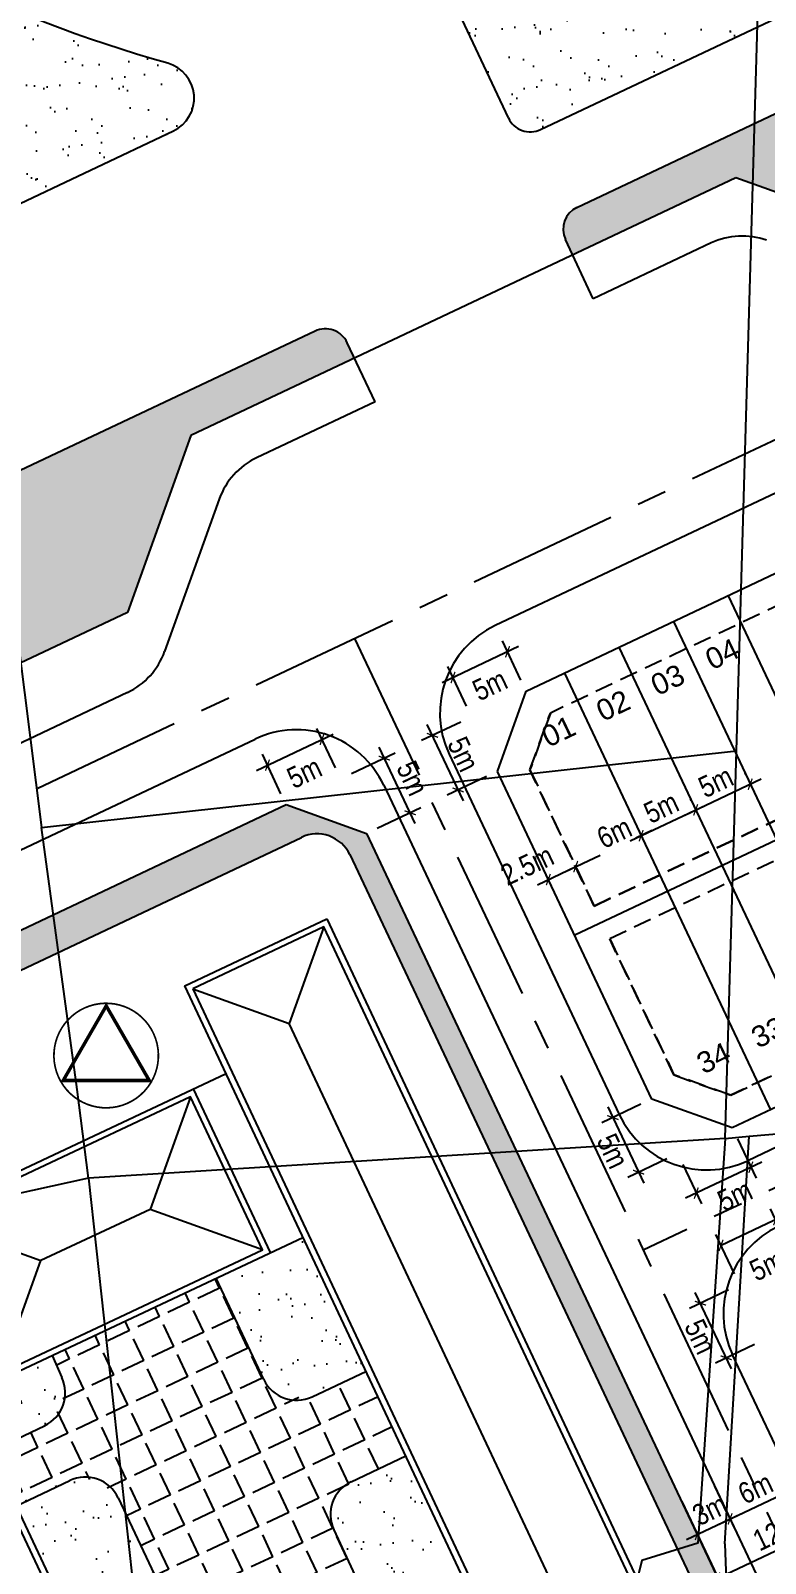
# Model space of a CAD drawing. Extents: x 597165 to 598689, y 1181586 to 1183364.
# Drawn here: x 597688.1 to 597749, y 1182181 to 1182307.9 of the extents above; entities that cross this region are included whole.
import ezdxf
from ezdxf.enums import TextEntityAlignment as Align

# ---------------------------------------------------------------- set-up
doc = ezdxf.new("R2010")
doc.units = 0
doc.header["$MEASUREMENT"] = 0
doc.linetypes.add('CENTER', pattern=[2, 1.25, -0.25, 0.25, -0.25])
doc.linetypes.add('DASHED', pattern=[0.75, 0.5, -0.25])
doc.layers.get('0').update_dxf_attribs({"linetype": 'CONTINUOUS'})
doc.layers.get('DEFPOINTS').update_dxf_attribs({"color": 8, "linetype": 'CONTINUOUS'})
for name, color, linetype in [('CGXD', 3, 'CONTINUOUS'), ('DIM-T', 7, 'CONTINUOUS'), ('HA-CAY-XANH-KO', 3, 'CONTINUOUS'), ('HA-SAN', 41, 'CONTINUOUS'), ('KYHIEU', 1, 'CONTINUOUS'), ('NEN-HT', 8, 'CONTINUOUS'), ('NET-02', 2, 'CONTINUOUS'), ('NET-03', 3, 'CONTINUOUS'), ('NET-LE-CO', 3, 'CONTINUOUS'), ('NET-LENGOAI', 4, 'CONTINUOUS'), ('NET-LETRONG', 5, 'CONTINUOUS'), ('NET-PLO', 2, 'CONTINUOUS'), ('NET-TIM', 2, 'CENTER'), ('TEXT-SOLO', 7, 'CONTINUOUS')]:
    doc.layers.add(name, color=color, linetype=linetype)
doc.styles.add('AVO', font='VHELVEN.TTF')
doc.styles.add('VHEL-C-R', font='VHELVCN.TTF')
doc.dimstyles.new('TL1000', dxfattribs={"dimscale": 0, "dimtxt": 2, "dimasz": 0.7, "dimexe": 1, "dimexo": 1, "dimgap": 0.5, "dimtad": 1, "dimdec": 1, "dimzin": 12, "dimtxsty": 'VHEL-C-R', "dimblk1": 'ARCHTICK', "dimblk2": 'ARCHTICK', "dimsah": 1, "dimcen": -0.09, "dimdle": 1, "dimclrd": 256, "dimclre": 256, "dimclrt": 256, "dimazin": 3, "dimtfac": 0.005, "dimtdec": 1, "dimtix": 1, "dimtmove": 0, "dimatfit": 3, "dimtolj": 1, "dimtzin": 0})
pattern_1 = [(37.26582263, (0, 0), (-0.11023521, 3.854130278), [0, -3.04, 0, -3.4, 0, -3.25]), (7.26582263, (0, 0), (3.562592942, 5.629778284), [0, -1.64, 0, -2.74, 0, -1.05]), (327.26582263, (-2.46, 0.01), (6.228277961, -0.014137947), [0, -1, 0, -3.6, 0, -4.7]), (317.26582263, (-2.46, 0.01), (6.019377384, 1.73076346), [0, -0.5, 0, -2.36, 0, -2.7])]

# ---------------------------------------------------------------- blocks, each defined once
blk = doc.blocks.new('_ARCHTICK')
at = {"color": 0, "linetype": 'BYBLOCK', "const_width": 0.15}
blk.add_lwpolyline([(-0.5, -0.5), (0.5, 0.5)], dxfattribs=at)
blk = doc.blocks.new('*D431')
at = {"linetype": 'BYBLOCK'}
for p, q in [((597732.85, 1182239.57), (597732.82, 1182239.63)), ((597730.08, 1182237.23), (597733.25, 1182238.73))]:
    blk.add_line(p, q, dxfattribs=at)
at = {"layer": 'DEFPOINTS', "color": 0, "linetype": 'BYBLOCK'}
for p in [(597733.25, 1182238.73), (597733.28, 1182238.66), (597730.98, 1182237.66)]:
    blk.add_point(p, dxfattribs=at)
at = {"linetype": 'BYBLOCK', "xscale": 0.7, "yscale": 0.7, "zscale": 0.7}
for p, rotation in [((597733.25, 1182238.73), 25.28251725285482), ((597730.98, 1182237.66), 205.2825172528548)]:
    blk.add_blockref('_ARCHTICK', p, dxfattribs=dict(at, rotation=rotation))
at = {"linetype": 'BYBLOCK', "insert": (597729.23, 1182238.84), "char_height": 1.75, "attachment_point": 5, "rotation": 25.2825, "style": 'VHEL-C-R'}
blk.add_mtext('\\A1;2.5m', dxfattribs=at)
blk = doc.blocks.new('*D430')
at = {"linetype": 'BYBLOCK'}
for p, q in [((597739.57, 1182241.72), (597738.22, 1182241.08)), ((597732.34, 1182238.3), (597735.27, 1182239.68)), ((597732.85, 1182239.57), (597732.82, 1182239.63)), ((597739.08, 1182240.42), (597739.1, 1182240.39))]:
    blk.add_line(p, q, dxfattribs=at)
at = {"layer": 'DEFPOINTS', "color": 0, "linetype": 'BYBLOCK'}
for p in [(597738.65, 1182241.33), (597738.67, 1182241.29), (597733.28, 1182238.66)]:
    blk.add_point(p, dxfattribs=at)
at = {"linetype": 'BYBLOCK', "xscale": 0.7, "yscale": 0.7, "zscale": 0.7}
for p, rotation in [((597738.67, 1182241.29), 25.28251725285482), ((597733.25, 1182238.73), 205.2825172528548)]:
    blk.add_blockref('_ARCHTICK', p, dxfattribs=dict(at, rotation=rotation))
at = {"linetype": 'BYBLOCK', "insert": (597736.45, 1182241.54), "char_height": 1.75, "attachment_point": 5, "rotation": 25.2825, "style": 'VHEL-C-R'}
blk.add_mtext('\\A1;6m', dxfattribs=at)
blk = doc.blocks.new('*D429')
at = {"linetype": 'BYBLOCK'}
for p, q in [((597737.77, 1182240.86), (597744.1, 1182243.85)), ((597742.82, 1182244.22), (597742.76, 1182244.33)), ((597739.08, 1182240.42), (597739.1, 1182240.39))]:
    blk.add_line(p, q, dxfattribs=at)
at = {"layer": 'DEFPOINTS', "color": 0, "linetype": 'BYBLOCK'}
for p in [(597743.19, 1182243.43), (597743.24, 1182243.32), (597738.65, 1182241.33)]:
    blk.add_point(p, dxfattribs=at)
at = {"linetype": 'BYBLOCK', "xscale": 0.7, "yscale": 0.7, "zscale": 0.7}
for p, rotation in [((597743.19, 1182243.43), 25.28251725285482), ((597738.67, 1182241.29), 205.2825172528548)]:
    blk.add_blockref('_ARCHTICK', p, dxfattribs=dict(at, rotation=rotation))
at = {"linetype": 'BYBLOCK', "insert": (597740.34, 1182243.62), "char_height": 1.75, "attachment_point": 5, "rotation": 25.2825, "style": 'VHEL-C-R'}
blk.add_mtext('\\A1;5m', dxfattribs=at)
blk = doc.blocks.new('*D428')
at = {"linetype": 'BYBLOCK'}
for p, q in [((597742.29, 1182243), (597748.62, 1182245.99)), ((597747.33, 1182246.36), (597747.29, 1182246.47)), ((597742.82, 1182244.22), (597742.76, 1182244.33))]:
    blk.add_line(p, q, dxfattribs=at)
at = {"layer": 'DEFPOINTS', "color": 0, "linetype": 'BYBLOCK'}
for p in [(597747.71, 1182245.56), (597747.76, 1182245.46), (597743.24, 1182243.32)]:
    blk.add_point(p, dxfattribs=at)
at = {"linetype": 'BYBLOCK', "xscale": 0.7, "yscale": 0.7, "zscale": 0.7}
for p, rotation in [((597747.71, 1182245.56), 25.28251725285482), ((597743.19, 1182243.43), 205.2825172528548)]:
    blk.add_blockref('_ARCHTICK', p, dxfattribs=dict(at, rotation=rotation))
at = {"linetype": 'BYBLOCK', "insert": (597744.86, 1182245.75), "char_height": 1.75, "attachment_point": 5, "rotation": 25.2825, "style": 'VHEL-C-R'}
blk.add_mtext('\\A1;5m', dxfattribs=at)
blk = doc.blocks.new('*D324')
at = {"linetype": 'BYBLOCK'}
for p, q in [((597744.75, 1182187.43), (597746.46, 1182183.82)), ((597742.04, 1182186.15), (597743.75, 1182182.54)), ((597742.42, 1182183.01), (597746.94, 1182185.15))]:
    blk.add_line(p, q, dxfattribs=at)
at = {"layer": 'DEFPOINTS', "color": 0, "linetype": 'BYBLOCK'}
for p in [(597744.33, 1182188.34), (597741.62, 1182187.06), (597746.04, 1182184.72)]:
    blk.add_point(p, dxfattribs=at)
at = {"linetype": 'BYBLOCK', "xscale": 0.7, "yscale": 0.7, "zscale": 0.7}
for p, rotation in [((597746.04, 1182184.72), 25.28251725711305), ((597743.32, 1182183.44), 205.2825172571131)]:
    blk.add_blockref('_ARCHTICK', p, dxfattribs=dict(at, rotation=rotation))
at = {"linetype": 'BYBLOCK', "insert": (597744.36, 1182185.47), "char_height": 1.75, "attachment_point": 5, "rotation": 25.2825, "style": 'VHEL-C-R'}
blk.add_mtext('\\A1;3m', dxfattribs=at)
blk = doc.blocks.new('*D323')
at = {"linetype": 'BYBLOCK'}
for p, q in [((597750.18, 1182190), (597751.89, 1182186.38)), ((597745.13, 1182184.29), (597752.37, 1182187.71))]:
    blk.add_line(p, q, dxfattribs=at)
at = {"layer": 'DEFPOINTS', "color": 0, "linetype": 'BYBLOCK'}
for p in [(597749.75, 1182190.9), (597744.33, 1182188.34), (597751.46, 1182187.28)]:
    blk.add_point(p, dxfattribs=at)
at = {"linetype": 'BYBLOCK', "xscale": 0.7, "yscale": 0.7, "zscale": 0.7}
for p, rotation in [((597751.46, 1182187.28), 25.28251725711305), ((597746.04, 1182184.72), 205.2825172571131)]:
    blk.add_blockref('_ARCHTICK', p, dxfattribs=dict(at, rotation=rotation))
at = {"linetype": 'BYBLOCK', "insert": (597748.15, 1182187.26), "char_height": 1.75, "attachment_point": 5, "rotation": 25.2825, "style": 'VHEL-C-R'}
blk.add_mtext('\\A1;6m', dxfattribs=at)
blk = doc.blocks.new('*D321')
at = {"linetype": 'BYBLOCK'}
for p, q in [((597752.89, 1182191.28), (597756.31, 1182184.04)), ((597742.04, 1182186.15), (597745.46, 1182178.92)), ((597744.13, 1182179.4), (597756.79, 1182185.37))]:
    blk.add_line(p, q, dxfattribs=at)
at = {"layer": 'DEFPOINTS', "color": 0, "linetype": 'BYBLOCK'}
for p in [(597752.47, 1182192.18), (597741.62, 1182187.06), (597755.88, 1182184.95)]:
    blk.add_point(p, dxfattribs=at)
at = {"linetype": 'BYBLOCK', "xscale": 0.7, "yscale": 0.7, "zscale": 0.7}
for p, rotation in [((597755.88, 1182184.95), 25.28251725356703), ((597745.03, 1182179.82), 205.282517253567)]:
    blk.add_blockref('_ARCHTICK', p, dxfattribs=dict(at, rotation=rotation))
at = {"linetype": 'BYBLOCK', "insert": (597749.87, 1182183.63), "char_height": 1.75, "attachment_point": 5, "rotation": 25.2825, "style": 'VHEL-C-R'}
blk.add_mtext('\\A1;12m', dxfattribs=at)
blk = doc.blocks.new('*D189')
at = {"linetype": 'BYBLOCK'}
for p, q in [((597662.85, 1182530.97), (597659.23, 1182529.26)), ((597659.71, 1182530.59), (597771.36, 1182294.22)), ((597773.64, 1182296.4), (597770.03, 1182294.69))]:
    blk.add_line(p, q, dxfattribs=at)
at = {"layer": 'DEFPOINTS', "color": 0, "linetype": 'BYBLOCK'}
for p in [(597663.75, 1182531.4), (597774.55, 1182296.83), (597770.93, 1182295.12)]:
    blk.add_point(p, dxfattribs=at)
at = {"linetype": 'BYBLOCK', "xscale": 0.7, "yscale": 0.7, "zscale": 0.7}
for p, rotation in [((597660.14, 1182529.69), 115.2825172520224), ((597770.93, 1182295.12), 295.2825172520224)]:
    blk.add_blockref('_ARCHTICK', p, dxfattribs=dict(at, rotation=rotation))
at = {"linetype": 'BYBLOCK', "insert": (597716.79, 1182413), "char_height": 1.75, "attachment_point": 5, "rotation": 295.2825, "style": 'VHEL-C-R'}
blk.add_mtext('\\A1;259.4m', dxfattribs=at)
blk = doc.blocks.new('*D184')
at = {"linetype": 'BYBLOCK'}
for p, q in [((597743.75, 1182182.54), (597745.46, 1182178.92)), ((597671.79, 1182145.23), (597745.94, 1182180.25)), ((597671.41, 1182148.37), (597673.12, 1182144.75))]:
    blk.add_line(p, q, dxfattribs=at)
at = {"layer": 'DEFPOINTS', "color": 0, "linetype": 'BYBLOCK'}
for p in [(597743.32, 1182183.44), (597745.03, 1182179.82), (597670.99, 1182149.27)]:
    blk.add_point(p, dxfattribs=at)
at = {"linetype": 'BYBLOCK', "xscale": 0.7, "yscale": 0.7, "zscale": 0.7}
for p, rotation in [((597745.03, 1182179.82), 25.28251725315875), ((597672.69, 1182145.66), 205.2825172531588)]:
    blk.add_blockref('_ARCHTICK', p, dxfattribs=dict(at, rotation=rotation))
at = {"linetype": 'BYBLOCK', "insert": (597708.27, 1182164), "char_height": 1.75, "attachment_point": 5, "rotation": 25.2825, "style": 'VHEL-C-R'}
blk.add_mtext('\\A1;80m', dxfattribs=at)
blk = doc.blocks.new('*D97')
at = {"linetype": 'BYBLOCK'}
for p, q in [((597713.35, 1182246.91), (597711.81, 1182250.17)), ((597706.81, 1182246.7), (597713.14, 1182249.69)), ((597708.83, 1182244.77), (597707.29, 1182248.03))]:
    blk.add_line(p, q, dxfattribs=at)
at = {"layer": 'DEFPOINTS', "color": 0, "linetype": 'BYBLOCK'}
for p in [(597712.23, 1182249.27), (597713.77, 1182246.01), (597709.25, 1182243.87)]:
    blk.add_point(p, dxfattribs=at)
at = {"linetype": 'BYBLOCK', "xscale": 0.7, "yscale": 0.7, "zscale": 0.7}
for p, rotation in [((597712.23, 1182249.27), 25.28251725758189), ((597707.71, 1182247.13), 205.2825172575819)]:
    blk.add_blockref('_ARCHTICK', p, dxfattribs=dict(at, rotation=rotation))
at = {"linetype": 'BYBLOCK', "insert": (597710.77, 1182246.51), "char_height": 1.75, "attachment_point": 5, "rotation": 25.2825, "style": 'VHEL-C-R'}
blk.add_mtext('\\A1;5m', dxfattribs=at)
blk = doc.blocks.new('*D96')
at = {"linetype": 'BYBLOCK'}
for p, q in [((597719.95, 1182242.29), (597716.96, 1182248.62)), ((597714.68, 1182246.43), (597718.3, 1182248.14)), ((597716.81, 1182241.91), (597720.43, 1182243.62))]:
    blk.add_line(p, q, dxfattribs=at)
at = {"layer": 'DEFPOINTS', "color": 0, "linetype": 'BYBLOCK'}
for p in [(597717.39, 1182247.71), (597713.77, 1182246.01), (597715.91, 1182241.48)]:
    blk.add_point(p, dxfattribs=at)
at = {"linetype": 'BYBLOCK', "xscale": 0.7, "yscale": 0.7, "zscale": 0.7}
for p, rotation in [((597717.39, 1182247.71), 115.282517249205), ((597719.53, 1182243.19), 295.2825172492049)]:
    blk.add_blockref('_ARCHTICK', p, dxfattribs=dict(at, rotation=rotation))
at = {"linetype": 'BYBLOCK', "insert": (597719.72, 1182246.05), "char_height": 1.75, "attachment_point": 5, "rotation": 295.2825, "style": 'VHEL-C-R'}
blk.add_mtext('\\A1;5m', dxfattribs=at)
blk = doc.blocks.new('*D94')
at = {"linetype": 'BYBLOCK'}
for p, q in [((597728.71, 1182254.17), (597727.18, 1182257.43)), ((597728.51, 1182256.95), (597722.18, 1182253.96)), ((597724.19, 1182252.03), (597722.65, 1182255.29))]:
    blk.add_line(p, q, dxfattribs=at)
at = {"layer": 'DEFPOINTS', "color": 0, "linetype": 'BYBLOCK'}
for p in [(597723.08, 1182254.39), (597729.14, 1182253.26), (597724.62, 1182251.13)]:
    blk.add_point(p, dxfattribs=at)
at = {"linetype": 'BYBLOCK', "xscale": 0.7, "yscale": 0.7, "zscale": 0.7}
for p, rotation in [((597727.6, 1182256.52), 25.2825172313117), ((597723.08, 1182254.39), 205.2825172313117)]:
    blk.add_blockref('_ARCHTICK', p, dxfattribs=dict(at, rotation=rotation))
at = {"linetype": 'BYBLOCK', "insert": (597726.14, 1182253.77), "char_height": 1.75, "attachment_point": 5, "rotation": 25.2825, "style": 'VHEL-C-R'}
blk.add_mtext('\\A1;5m', dxfattribs=at)
blk = doc.blocks.new('*D93')
at = {"linetype": 'BYBLOCK'}
for p, q in [((597723.72, 1182250.7), (597720.47, 1182249.17)), ((597723.94, 1182244.17), (597720.95, 1182250.5)), ((597725.85, 1182246.18), (597722.61, 1182244.65))]:
    blk.add_line(p, q, dxfattribs=at)
at = {"layer": 'DEFPOINTS', "color": 0, "linetype": 'BYBLOCK'}
for p in [(597724.62, 1182251.13), (597721.38, 1182249.6), (597726.76, 1182246.61)]:
    blk.add_point(p, dxfattribs=at)
at = {"linetype": 'BYBLOCK', "xscale": 0.7, "yscale": 0.7, "zscale": 0.7}
for p, rotation in [((597721.38, 1182249.6), 115.2825172372761), ((597723.51, 1182245.08), 295.2825172372761)]:
    blk.add_blockref('_ARCHTICK', p, dxfattribs=dict(at, rotation=rotation))
at = {"linetype": 'BYBLOCK', "insert": (597723.94, 1182248.04), "char_height": 1.75, "attachment_point": 5, "rotation": 295.2825, "style": 'VHEL-C-R'}
blk.add_mtext('\\A1;5m', dxfattribs=at)
blk = doc.blocks.new('*D92')
at = {"linetype": 'BYBLOCK'}
for p, q in [((597746.65, 1182216.19), (597748.19, 1182212.93)), ((597748.67, 1182214.26), (597742.34, 1182211.27)), ((597742.13, 1182214.06), (597743.67, 1182210.8))]:
    blk.add_line(p, q, dxfattribs=at)
at = {"layer": 'DEFPOINTS', "color": 0, "linetype": 'BYBLOCK'}
for p in [(597746.23, 1182217.1), (597741.7, 1182214.96), (597743.24, 1182211.7)]:
    blk.add_point(p, dxfattribs=at)
at = {"linetype": 'BYBLOCK', "xscale": 0.7, "yscale": 0.7, "zscale": 0.7}
for p, rotation in [((597747.76, 1182213.84), 25.28251725161746), ((597743.24, 1182211.7), 205.2825172516175)]:
    blk.add_blockref('_ARCHTICK', p, dxfattribs=dict(at, rotation=rotation))
at = {"linetype": 'BYBLOCK', "insert": (597746.44, 1182211.5), "char_height": 1.75, "attachment_point": 5, "rotation": 25.2825, "style": 'VHEL-C-R'}
blk.add_mtext('\\A1;5m', dxfattribs=at)
blk = doc.blocks.new('*D91')
at = {"linetype": 'BYBLOCK'}
for p, q in [((597738.66, 1182219.05), (597735.42, 1182217.52)), ((597735.9, 1182218.85), (597738.89, 1182212.52)), ((597740.8, 1182214.53), (597737.56, 1182213))]:
    blk.add_line(p, q, dxfattribs=at)
at = {"layer": 'DEFPOINTS', "color": 0, "linetype": 'BYBLOCK'}
for p in [(597739.57, 1182219.48), (597741.7, 1182214.96), (597738.46, 1182213.43)]:
    blk.add_point(p, dxfattribs=at)
at = {"linetype": 'BYBLOCK', "xscale": 0.7, "yscale": 0.7, "zscale": 0.7}
for p, rotation in [((597736.33, 1182217.95), 115.2825172516175), ((597738.46, 1182213.43), 295.2825172516174)]:
    blk.add_blockref('_ARCHTICK', p, dxfattribs=dict(at, rotation=rotation))
at = {"linetype": 'BYBLOCK', "insert": (597736.32, 1182215.18), "char_height": 1.75, "attachment_point": 5, "rotation": 295.2825, "style": 'VHEL-C-R'}
blk.add_mtext('\\A1;5m', dxfattribs=at)
blk = doc.blocks.new('*D86')
at = {"linetype": 'BYBLOCK'}
for p, q in [((597750.92, 1182207.15), (597749.38, 1182210.41)), ((597750.71, 1182209.93), (597745.29, 1182207.37)), ((597746.4, 1182205.01), (597744.86, 1182208.27))]:
    blk.add_line(p, q, dxfattribs=at)
at = {"layer": 'DEFPOINTS', "color": 0, "linetype": 'BYBLOCK'}
for p in [(597745.29, 1182207.37), (597751.35, 1182206.24), (597746.83, 1182204.11)]:
    blk.add_point(p, dxfattribs=at)
at = {"linetype": 'BYBLOCK', "xscale": 0.7, "yscale": 0.7, "zscale": 0.7}
for p, rotation in [((597749.81, 1182209.5), 25.28251723372417), ((597745.29, 1182207.37), 205.2825172337241)]:
    blk.add_blockref('_ARCHTICK', p, dxfattribs=dict(at, rotation=rotation))
at = {"linetype": 'BYBLOCK', "insert": (597749.1, 1182205.73), "char_height": 1.75, "attachment_point": 5, "rotation": 25.2825, "style": 'VHEL-C-R'}
blk.add_mtext('\\A1;5m', dxfattribs=at)
blk = doc.blocks.new('*D85')
at = {"linetype": 'BYBLOCK'}
for p, q in [((597745.92, 1182203.68), (597742.68, 1182202.15)), ((597746.15, 1182197.15), (597743.16, 1182203.48)), ((597748.06, 1182199.16), (597744.82, 1182197.63))]:
    blk.add_line(p, q, dxfattribs=at)
at = {"layer": 'DEFPOINTS', "color": 0, "linetype": 'BYBLOCK'}
for p in [(597746.83, 1182204.11), (597743.59, 1182202.58), (597748.96, 1182199.59)]:
    blk.add_point(p, dxfattribs=at)
at = {"linetype": 'BYBLOCK', "xscale": 0.7, "yscale": 0.7, "zscale": 0.7}
for p, rotation in [((597743.59, 1182202.58), 115.2825172337242), ((597745.72, 1182198.06), 295.2825172337241)]:
    blk.add_blockref('_ARCHTICK', p, dxfattribs=dict(at, rotation=rotation))
at = {"linetype": 'BYBLOCK', "insert": (597743.58, 1182199.81), "char_height": 1.75, "attachment_point": 5, "rotation": 295.2825, "style": 'VHEL-C-R'}
blk.add_mtext('\\A1;5m', dxfattribs=at)

msp = doc.modelspace()

# ---------------------------------------------------------------- hatches: boundary and pattern name
at = {"layer": 'HA-CAY-XANH-KO'}
h = msp.add_hatch(dxfattribs=at)
h.set_pattern_fill('AR-SAND', color=256, scale=2, angle=359.765823, style=0)
h.set_pattern_definition(pattern_1)
h.paths.add_polyline_path([(597753.0888, 1182385.5849, -0.41421356), (597755.7514, 1182384.6307), (597785.3268, 1182322.0139, -0.41421356), (597783.5376, 1182317.0216), (597733.3543, 1182293.3188, 0.41364605), (597732.3984, 1182290.6597), (597733.0036, 1182289.3718), (597746.5184, 1182295.7552), (597761.1627, 1182290.5068), (597806.7294, 1182312.029, 0.41421356), (597808.5186, 1182317.0214), (597761.2539, 1182417.0899), (597752.0273, 1182412.7319), (597796.4074, 1182318.8365, -0.55031152), (597803.544, 1182314.316, -1), (597793.544, 1182314.316, -0.2900633), (597796.4074, 1182318.8365), (597752.0273, 1182412.7319), (597733.3696, 1182403.9194, 0.42078461), (597732.4349, 1182401.2166, -0.00559574), (597732.4154, 1182401.2569), (597741.3841, 1182382.2684, 0.29013646), (597743.1925, 1182381.1225, 0.11076548), (597744.0467, 1182381.3141)])
h.paths.add_polyline_path([(597634.5643, 1182290.8952), (597615.5759, 1182281.9265), (597591.4588, 1182332.9868), (597588.3336, 1182324.2668), (597630.7593, 1182234.4437), (597637.4158, 1182232.0581), (597696.0978, 1182259.775), (597701.3463, 1182274.4193), (597714.9193, 1182280.8302), (597714.3174, 1182282.111, 0.4147813), (597711.6531, 1182283.0688), (597651.6476, 1182254.7267)])
h.paths.add_polyline_path([(597784.6041, 1182304.8138), (597800.8115, 1182304.7476), (597800.8309, 1182309.4983), (597784.6235, 1182309.5645)], flags=24)
h = msp.add_hatch(dxfattribs=at)
h.set_pattern_fill('AR-SAND', color=256, scale=2, angle=359.765823, style=0)
h.set_pattern_definition(pattern_1)
edge = h.paths.add_edge_path()
edge.add_arc((597729.7022, 1182413.0973), 112.0164, 210.799275, 254.328897, ccw=False)
edge.add_line((597633.4839, 1182355.7413), (597633.4839, 1182355.7413))
edge.add_arc((597632.6249, 1182355.2293), 1, 30.799275, 115.282517)
edge.add_line((597632.1978, 1182356.1335), (597610.7479, 1182346.0022))
edge.add_arc((597611.602, 1182344.1937), 2, 115.282517, 205.282517)
edge.add_line((597609.7936, 1182343.3396), (597616.6269, 1182328.8722))
edge.add_arc((597618.4353, 1182329.7263), 2, 205.282517, 295.282517)
edge.add_line((597619.2895, 1182327.9179), (597635.5653, 1182335.6054))
edge.add_line((597635.5653, 1182335.6054), (597652.6486, 1182299.4369))
edge.add_line((597652.6486, 1182299.4369), (597670.7329, 1182307.9785))
edge.add_line((597670.7329, 1182307.9785), (597679.2745, 1182289.8943))
edge.add_line((597679.2745, 1182289.8943), (597699.9158, 1182299.6437))
edge.add_arc((597698.6346, 1182302.3563), 3, 295.282517, 434.328897)
h = msp.add_hatch(dxfattribs=at)
h.set_pattern_fill('AR-SAND', color=256, scale=2, angle=359.765823, style=0)
h.set_pattern_definition(pattern_1)
h.paths.add_polyline_path([(597743.5417, 1182333.2123, 0.41421356), (597740.8791, 1182334.1666), (597719.027, 1182323.8453, 0.41320541), (597718.0698, 1182321.1889), (597727.6695, 1182300.7221, 0.2906618), (597729.4796, 1182299.5727, 0.11076548), (597730.3337, 1182299.7643), (597752.2409, 1182310.1116, 0.41421356), (597753.1951, 1182312.7742)])
h = msp.add_hatch(dxfattribs=at)
h.set_pattern_fill('AR-SAND', color=256, scale=2, angle=359.765823, style=0)
h.set_pattern_definition(pattern_1)
h.paths.add_polyline_path([(597661.1173, 1182170.1682), (597664.7342, 1182171.8765), (597647.615, 1182208.1211, -0.41421356), (597649.0464, 1182212.115), (597710.5326, 1182241.1565, -0.41421356), (597714.5265, 1182239.7251), (597756.4275, 1182151.0128, -0.41421356), (597754.9961, 1182147.0189), (597693.5099, 1182117.9774, -0.41421356), (597689.516, 1182119.4088), (597669.8592, 1182161.026), (597666.2423, 1182159.3176), (597684.7372, 1182120.1605), (597691.6542, 1182117.1009), (597721.1804, 1182126.1258), (597759.255, 1182138.1106), (597761.8889, 1182144.133), (597715.9078, 1182241.4834), (597709.2514, 1182243.8691), (597645.9567, 1182213.9735), (597643.571, 1182207.317)])
h = msp.add_hatch(dxfattribs=at)
h.set_pattern_fill('AR-SAND', color=256, scale=2, angle=359.765823, style=0)
h.set_pattern_definition(pattern_1)
h.paths.add_polyline_path([(597690.6704, 1182196.4302), (597689.8759, 1182198.2553), (597682.6067, 1182194.8336), (597684.7354, 1182190.3092), (597689.2391, 1182192.4363, 0.42078578), (597690.6411, 1182196.4906, -0.00559674)])
h.paths.add_polyline_path([(597710.6548, 1182208.0362), (597703.4589, 1182204.649), (597707.4079, 1182196.2597, 0.41421356), (597711.4018, 1182194.8283), (597715.875, 1182196.9411)])
h.paths.add_polyline_path([(597719.1694, 1182189.939), (597714.6513, 1182187.805, 0.41079748), (597713.2051, 1182183.8428), (597716.1681, 1182177.4736), (597723.4266, 1182180.8903)])
h.paths.add_polyline_path([(597695.3314, 1182186.4664, 0.41421356), (597691.3375, 1182187.8978), (597686.864, 1182185.7848), (597695.3785, 1182167.6877), (597702.5963, 1182171.0852)])
h = msp.add_hatch(dxfattribs=at)
h.set_pattern_fill('AR-SAND', color=256, scale=2, angle=359.765823, style=0)
h.set_pattern_definition(pattern_1)
h.paths.add_polyline_path([(597657.3937, 1182206.1494, 1), (597653.7769, 1182204.4411), (597667.4969, 1182175.3933, 0.42239738), (597670.2095, 1182174.4635, 0.40607683), (597671.1137, 1182177.1016)])
h.paths.add_polyline_path([(597677.947, 1182162.6342, 1), (597674.3302, 1182160.9259), (597689.9661, 1182127.8216, 1), (597693.583, 1182129.5299)])
at = {"layer": 'HA-SAN', "ltscale": 0.5}
h = msp.add_hatch(dxfattribs=at)
h.set_pattern_fill('ANGLE,_O', color=256, scale=10, angle=-90.234177)
h.set_pattern_definition([(115.2825, (597754.0327, 1182142.4314), (-2.486585, -1.174475), [2, -0.75]), (205.2825, (597754.0327, 1182142.4314), (1.174475, -2.486585), [2, -0.75])])
h.paths.add_polyline_path([(597702.5918, 1182171.0947), (597695.3314, 1182186.4664), (597693.6309, 1182188.0092), (597691.3375, 1182187.8978), (597686.864, 1182185.7848), (597684.7354, 1182190.3092), (597689.2501, 1182192.4416), (597690.7819, 1182194.1368), (597690.6799, 1182196.41), (597689.823, 1182198.2304), (597703.4524, 1182204.6343), (597707.4132, 1182196.2486), (597709.1084, 1182194.7168), (597711.4018, 1182194.8283), (597715.8781, 1182196.9343), (597719.1694, 1182189.939), (597714.6402, 1182187.7997), (597713.1084, 1182186.1045), (597713.1943, 1182183.8668), (597716.1681, 1182177.4736)])

# ---------------------------------------------------------------- linework, layer by layer
at = {"layer": 'CGXD', "linetype": 'DASHED', "ltscale": 3}
for p, q in [((597803.4209, 1182285.5828), (597731.1481, 1182251.4466)), ((597813.4511, 1182272.6254), (597734.7845, 1182235.4693)), ((597814.7323, 1182269.9127), (597736.0658, 1182232.7566)), ((597818.3687, 1182253.9354), (597746.096, 1182219.7992)), ((597729.4612, 1182246.7398), (597731.1481, 1182251.4466)), ((597734.7845, 1182235.4693), (597729.4612, 1182246.7398)), ((597741.3891, 1182221.4861), (597736.0658, 1182232.7566)), ((597746.096, 1182219.7992), (597741.3891, 1182221.4861))]:
    msp.add_line(p, q, dxfattribs=at)
for points in [[(597813.4511, 1182272.6254), (597808.1277, 1182283.8959), (597803.4209, 1182285.5828), (597731.1481, 1182251.4466), (597729.4612, 1182246.7398), (597734.7845, 1182235.4693)], [(597818.3687, 1182253.9354), (597820.0557, 1182258.6422), (597814.7323, 1182269.9127), (597736.0658, 1182232.7566), (597741.3891, 1182221.4861), (597746.096, 1182219.7992)]]:
    msp.add_lwpolyline(points, close=True, dxfattribs=at)
at = {"layer": 'HA-CAY-XANH-KO'}
for p, q in [((597649.0464, 1182212.115), (597710.5326, 1182241.1565)), ((597714.5265, 1182239.7251), (597756.4275, 1182151.0128))]:
    msp.add_line(p, q, dxfattribs=at)
msp.add_arc((597711.8139, 1182238.4438), 3, 25.282517, 115.282517, dxfattribs=at)
at = {"layer": 'KYHIEU', "color": 4, "const_width": 0.1419}
msp.add_lwpolyline([(597696.9012, 1182219.5949, 175.83234199), (597696.8211, 1182219.5376, 0.00568724)], format="xyb", close=True, dxfattribs=at)
at = {"layer": 'KYHIEU', "const_width": 0.2839}
msp.add_lwpolyline([(597690.7808, 1182221.0185), (597697.9171, 1182221.0185), (597694.349, 1182227.1987)], close=True, dxfattribs=at)
at = {"layer": 'NEN-HT', "linetype": 'CONTINUOUS'}
for p, q in [((597679.1, 1182320.03), (597688.99, 1182241.98)), ((597746.56, 1182248.31), (597748.36, 1182310.39)), ((597688.99, 1182241.98), (597746.56, 1182248.31)), ((597745.63, 1182216.23), (597746.56, 1182248.31)), ((597747.61, 1182216.4), (597793.47, 1182220.3)), ((597745.63, 1182216.23), (597692.87, 1182212.93)), ((597745.6, 1182182.67), (597747.61, 1182216.4)), ((597745.63, 1182216.23), (597747.61, 1182216.4)), ((597692.87, 1182212.93), (597676.79, 1182209.4)), ((597692.87, 1182212.93), (597700.08, 1182147.28)), ((597745.6, 1182182.67), (597745.89, 1182175.58))]:
    msp.add_line(p, q, dxfattribs=at)
for points in [[(597692.87, 1182212.93), (597691.95, 1182220.28), (597688.99, 1182241.98)], [(597745.63, 1182216.23), (597743.37, 1182182.71), (597738.73, 1182181.27), (597736.96, 1182174.06), (597740.72, 1182161.86), (597739.49, 1182135.32)]]:
    msp.add_lwpolyline(points, dxfattribs=at)
at = {"layer": 'NET-02'}
for p, q in [((597676.2317, 1182208.4115), (597704.2799, 1182221.6141)), ((597682.638, 1182194.8483), (597710.6861, 1182208.0509))]:
    msp.add_line(p, q, dxfattribs=at)
for points in [[(597712.618, 1182234.3999), (597741.5672, 1182172.8696), (597729.8125, 1182167.3175), (597700.8632, 1182228.8478)], [(597672.8151, 1182215.6452), (597701.7643, 1182154.1149), (597690.0096, 1182148.5628), (597661.0603, 1182210.0931)]]:
    msp.add_lwpolyline(points, close=True, dxfattribs=at)
msp.add_lwpolyline([(597707.9735, 1182206.7697), (597701.5672, 1182220.3329)], dxfattribs=at)
at = {"layer": 'NET-03'}
for p, q in [((597712.3794, 1182233.7342), (597709.5166, 1182225.7465)), ((597701.5289, 1182228.6093), (597709.5166, 1182225.7465)), ((597732.9138, 1182175.9709), (597709.5166, 1182225.7465)), ((597701.3287, 1182219.6672), (597697.9887, 1182210.3482)), ((597679.61, 1182209.4542), (597688.9291, 1182206.1143)), ((597697.9887, 1182210.3482), (597688.9291, 1182206.1143)), ((597707.3078, 1182207.0082), (597697.9887, 1182210.3482)), ((597685.5892, 1182196.7952), (597688.9291, 1182206.1143))]:
    msp.add_line(p, q, dxfattribs=at)
for points in [[(597701.5289, 1182228.6093), (597730.051, 1182167.9832), (597740.9016, 1182173.1081), (597712.3794, 1182233.7342)], [(597701.5289, 1182228.6093), (597730.051, 1182167.9832), (597740.9016, 1182173.1081), (597712.3794, 1182233.7342)], [(597679.61, 1182209.4542), (597685.5892, 1182196.7952), (597707.3078, 1182207.0082), (597701.3287, 1182219.6672)], [(597679.61, 1182209.4542), (597685.5892, 1182196.7952), (597707.3078, 1182207.0082), (597701.3287, 1182219.6672)], [(597661.726, 1182209.8546), (597690.2481, 1182149.2285), (597701.0987, 1182154.3535), (597672.5765, 1182214.9795)], [(597661.726, 1182209.8546), (597690.2481, 1182149.2285), (597701.0987, 1182154.3535), (597672.5765, 1182214.9795)]]:
    msp.add_lwpolyline(points, close=True, dxfattribs=at)
at = {"layer": 'NET-LE-CO'}
for p, q in [((597727.6695, 1182300.7221), (597718.071, 1182321.1862)), ((597733.3543, 1182293.3188), (597783.5376, 1182317.0216)), ((597730.3337, 1182299.7643), (597752.2409, 1182310.1116)), ((597734.7049, 1182285.7517), (597732.3984, 1182290.6597)), ((597711.6531, 1182283.0688), (597651.6476, 1182254.7267)), ((597716.6206, 1182277.21), (597714.3174, 1182282.111)), ((597707.4079, 1182196.2597), (597703.4589, 1182204.649)), ((597689.8717, 1182198.265), (597690.6704, 1182196.4302)), ((597711.4018, 1182194.8283), (597715.9229, 1182196.9637)), ((597684.718, 1182190.3009), (597689.2391, 1182192.4363)), ((597714.6513, 1182187.805), (597719.1723, 1182189.9404)), ((597686.8165, 1182185.7623), (597691.3375, 1182187.8978)), ((597695.3314, 1182186.4664), (597702.5918, 1182171.0947)), ((597713.2199, 1182183.8111), (597716.1725, 1182177.464))]:
    msp.add_line(p, q, dxfattribs=at)
msp.add_lwpolyline([(597699.4449, 1182305.2448, -0.19225119), (597633.4839, 1182355.7413), (597633.4839, 1182355.7413, 0.38628524), (597632.1978, 1182356.1335), (597610.7479, 1182346.0022, 0.41421356), (597609.7936, 1182343.3396), (597616.6269, 1182328.8722, 0.41421356), (597619.2895, 1182327.9179), (597635.5653, 1182335.6054), (597652.6486, 1182299.4369), (597670.7329, 1182307.9785), (597679.2745, 1182289.8943), (597699.9158, 1182299.6437, 0.69402449), (597699.4449, 1182305.2448)], format="xyb", dxfattribs=at)
for centre, radius, start, end in [((597729.4796, 1182301.5727), 2, 205.171479, 295.282517), ((597734.2084, 1182291.5103), 2, 115.282517, 205.171479), ((597712.5073, 1182281.2604), 2, 25.171479, 115.282517), ((597687.9578, 1182195.149), 3, 295.282517, 25.282517), ((597710.1206, 1182197.5409), 3, 205.282517, 295.282517), ((597692.6188, 1182185.1851), 3, 25.282517, 115.282517), ((597715.9325, 1182185.0923), 3, 115.282517, 205.282517)]:
    msp.add_arc(centre, radius, start, end, dxfattribs=at)
at = {"layer": 'NET-LENGOAI', "ltscale": 20}
for p, q in [((597800.727, 1182293.7109), (597726.5816, 1182258.6902)), ((597744.4812, 1182290.3692), (597734.7049, 1182285.7517)), ((597716.6206, 1182277.21), (597706.8, 1182272.5715)), ((597703.7142, 1182269.1705), (597699.1885, 1182256.5428)), ((597696.1028, 1182253.1418), (597640.8825, 1182227.0599)), ((597644.2984, 1182219.8258), (597706.6889, 1182249.2944)), ((597821.654, 1182249.4045), (597747.5086, 1182214.3837)), ((597722.7645, 1182248.0398), (597736.8582, 1182218.2008)), ((597717.3392, 1182245.4773), (597764.2886, 1182146.0766)), ((597771.0026, 1182145.9107), (597746.254, 1182198.3081))]:
    msp.add_line(p, q, dxfattribs=at)
for centre, radius, start, end in [((597747.0439, 1182284.944), 6, 70.282517, 115.282517), ((597709.3624, 1182267.1462), 6, 115.282517, 160.282517), ((597729.9982, 1182251.4565), 8, 115.282517, 205.282517), ((597693.5403, 1182258.5671), 6, 295.282517, 340.282517), ((597710.1055, 1182242.0607), 8, 25.282517, 115.282517), ((597744.0919, 1182221.6174), 8, 205.282517, 295.282517), ((597753.4877, 1182201.7248), 8, 115.282517, 205.282517)]:
    msp.add_arc(centre, radius, start, end, dxfattribs=at)
at = {"layer": 'NET-LETRONG'}
for p, q in [((597746.5184, 1182295.7552), (597701.3463, 1182274.4193)), ((597761.1627, 1182290.5068), (597746.5184, 1182295.7552)), ((597729.1441, 1182253.2649), (597803.2895, 1182288.2856)), ((597701.3463, 1182274.4193), (597696.0978, 1182259.775)), ((597696.0978, 1182259.775), (597637.4158, 1182232.0581)), ((597726.7584, 1182246.6084), (597729.1441, 1182253.2649)), ((597820.3728, 1182252.1171), (597746.2273, 1182217.0964)), ((597739.5709, 1182219.482), (597726.7584, 1182246.6084)), ((597645.9567, 1182213.9735), (597709.2514, 1182243.8691)), ((597709.2514, 1182243.8691), (597715.9078, 1182241.4834)), ((597715.9078, 1182241.4834), (597761.8889, 1182144.133)), ((597746.2273, 1182217.0964), (597739.5709, 1182219.482))]:
    msp.add_line(p, q, dxfattribs=at)
at = {"layer": 'NET-PLO'}
for p, q in [((597816.3522, 1182272.3368), (597733.1646, 1182233.0452)), ((597745.872, 1182261.1659), (597762.9553, 1182224.9974)), ((597741.3509, 1182259.0305), (597758.4342, 1182222.862)), ((597736.8299, 1182256.8951), (597753.9131, 1182220.7266)), ((597732.3088, 1182254.7597), (597749.3921, 1182218.5912))]:
    msp.add_line(p, q, dxfattribs=at)
at = {"layer": 'NET-TIM', "ltscale": 10}
for p, q in [((598097.8379, 1182438.4674), (597391.9847, 1182105.0756)), ((597714.9269, 1182257.6091), (597772.3875, 1182135.9542)), ((597832.8816, 1182251.3897), (597738.8435, 1182206.9732))]:
    msp.add_line(p, q, dxfattribs=at)

# ---------------------------------------------------------------- texts
at = {"layer": 'TEXT-SOLO', "color": 3, "style": 'AVO'}
for s, p in [('04', (597745.7647, 1182255.5535)), ('03', (597741.2437, 1182253.4181)), ('02', (597736.7226, 1182251.2827)), ('01', (597732.2015, 1182249.1473)), ('33', (597749.5695, 1182224.231)), ('34', (597745.0485, 1182222.0956))]:
    msp.add_text(s, height=1.75, rotation=25.516695, dxfattribs=at).set_placement(p, align=Align.CENTER)

# ---------------------------------------------------------------- dimensions: what is measured, and where the dimension line sits
at = {"layer": 'DIM-T'}
for p1, p2, distance, override, picture, middle in [((597663.7531, 1182531.3983), (597774.5464, 1182296.8282), -4, {"dimscale": 1, "dimtxt": 1.75, "dimdsep": 46, "dimpost": 'm'}, '*D189', (597716.7931, 1182413.0002)), ((597715.91, 1182241.4844), (597713.7746, 1182246.0055), -4, {"dimscale": 1, "dimtxt": 1.75, "dimpost": 'm'}, '*D96', (597719.7193, 1182246.0485)), ((597741.615, 1182187.0565), (597752.4656, 1182192.1815), -8, {"dimscale": 1, "dimtxt": 1.75, "dimpost": 'm'}, '*D321', (597749.8697, 1182183.6286)), ((597670.9866, 1182149.2732), (597743.3234, 1182183.4396), -4, {"dimscale": 1, "dimtxt": 1.75, "dimpost": 'm'}, '*D184', (597708.2681, 1182163.9997))]:
    dim = msp.add_aligned_dim(p1=p1, p2=p2, distance=distance, dimstyle='TL1000', override=override, dxfattribs=at)
    dim.commit()
    dim.dimension.update_dxf_attribs({"geometry": picture, "text_midpoint": middle})
for base, p1, p2, angle, override, picture, middle in [((597723.0811, 1182254.3885), (597729.1419, 1182253.2639), (597724.6209, 1182251.1285), 205.282517, {"dimscale": 1, "dimtxt": 1.75, "dimpost": 'm'}, '*D94', (597726.1386, 1182253.7688)), ((597721.3784, 1182249.597), (597726.7563, 1182246.6074), (597724.6209, 1182251.1285), 115.282517, {"dimscale": 1, "dimtxt": 1.75, "dimpost": 'm'}, '*D93', (597723.9372, 1182248.0407)), ((597712.2348, 1182249.2655), (597709.2535, 1182243.8701), (597713.7746, 1182246.0055), 25.282517, {"dimscale": 1, "dimtxt": 1.75, "dimpost": 'm'}, '*D97', (597710.7713, 1182246.5104)), ((597738.4617, 1182213.4285), (597739.5687, 1182219.481), (597741.7041, 1182214.96), 295.282517, {"dimscale": 1, "dimtxt": 1.75, "dimgap": 0, "dimpost": 'm'}, '*D91', (597736.317, 1182215.1803)), ((597743.2439, 1182211.7), (597746.2252, 1182217.0954), (597741.7041, 1182214.96), 205.282517, {"dimscale": 1, "dimtxt": 1.75, "dimpost": 'm'}, '*D92', (597746.4435, 1182211.4992)), ((597745.2893, 1182207.3694), (597751.3502, 1182206.2448), (597746.8291, 1182204.1094), 205.282517, {"dimscale": 1, "dimtxt": 1.75, "dimpost": 'm'}, '*D86', (597749.0952, 1182205.727)), ((597743.5867, 1182202.5779), (597748.9645, 1182199.5883), (597746.8291, 1182204.1094), 115.282517, {"dimscale": 1, "dimtxt": 1.75, "dimgap": 0, "dimpost": 'm'}, '*D85', (597743.5774, 1182199.8087)), ((597746.036, 1182184.7209), (597741.615, 1182187.0565), (597744.3277, 1182188.3377), 25.282517, {"dimscale": 1, "dimtxt": 1.75, "dimpost": 'm'}, '*D324', (597744.3606, 1182185.4709))]:
    dim = msp.add_linear_dim(base=base, p1=p1, p2=p2, angle=angle, dimstyle='TL1000', override=override, dxfattribs=at)
    dim.commit()
    dim.dimension.update_dxf_attribs({"geometry": picture, "text_midpoint": middle, "dimtype": 161})
at = {"layer": 'DIM-T', "color": 1}
for base, p1, p2, picture, middle in [((597747.7127, 1182245.5615), (597743.243, 1182243.3172), (597747.7608, 1182245.4595), '*D428', (597744.8569, 1182245.754)), ((597743.1916, 1182243.4261), (597738.6526, 1182241.3287), (597743.243, 1182243.3172), '*D429', (597740.3359, 1182243.6186))]:
    dim = msp.add_linear_dim(base=base, p1=p1, p2=p2, angle=205.282517, dimstyle='TL1000', override={"dimscale": 1, "dimtxt": 1.75, "dimdsep": 46, "dimpost": 'm'}, dxfattribs=at)
    dim.commit()
    dim.dimension.update_dxf_attribs({"geometry": picture, "text_midpoint": middle})
for base, p1, p2, picture, middle in [((597738.6705, 1182241.2907), (597733.2762, 1182238.6626), (597738.6526, 1182241.3287), '*D430', (597736.4498, 1182241.54)), ((597733.2453, 1182238.7282), (597730.9847, 1182237.6605), (597733.2762, 1182238.6626), '*D431', (597729.233, 1182238.8417))]:
    dim = msp.add_linear_dim(base=base, p1=p1, p2=p2, angle=205.282517, dimstyle='TL1000', override={"dimscale": 1, "dimtxt": 1.75, "dimdsep": 46, "dimpost": 'm'}, dxfattribs=at)
    dim.commit()
    dim.dimension.update_dxf_attribs({"geometry": picture, "text_midpoint": middle, "dimtype": 160})
at = {"layer": 'DIM-T'}
dim = msp.add_linear_dim(base=(597751.4613, 1182187.2834), p1=(597744.3277, 1182188.3377), p2=(597749.753, 1182190.9002), angle=25.282517, dimstyle='TL1000', override={"dimscale": 1, "dimtxt": 1.75, "dimpost": 'm', "dimse1": 1}, dxfattribs=at)
dim.commit()
dim.dimension.update_dxf_attribs({"geometry": '*D323', "text_midpoint": (597748.1534, 1182187.2623)})

doc.saveas('drawing.dxf')
